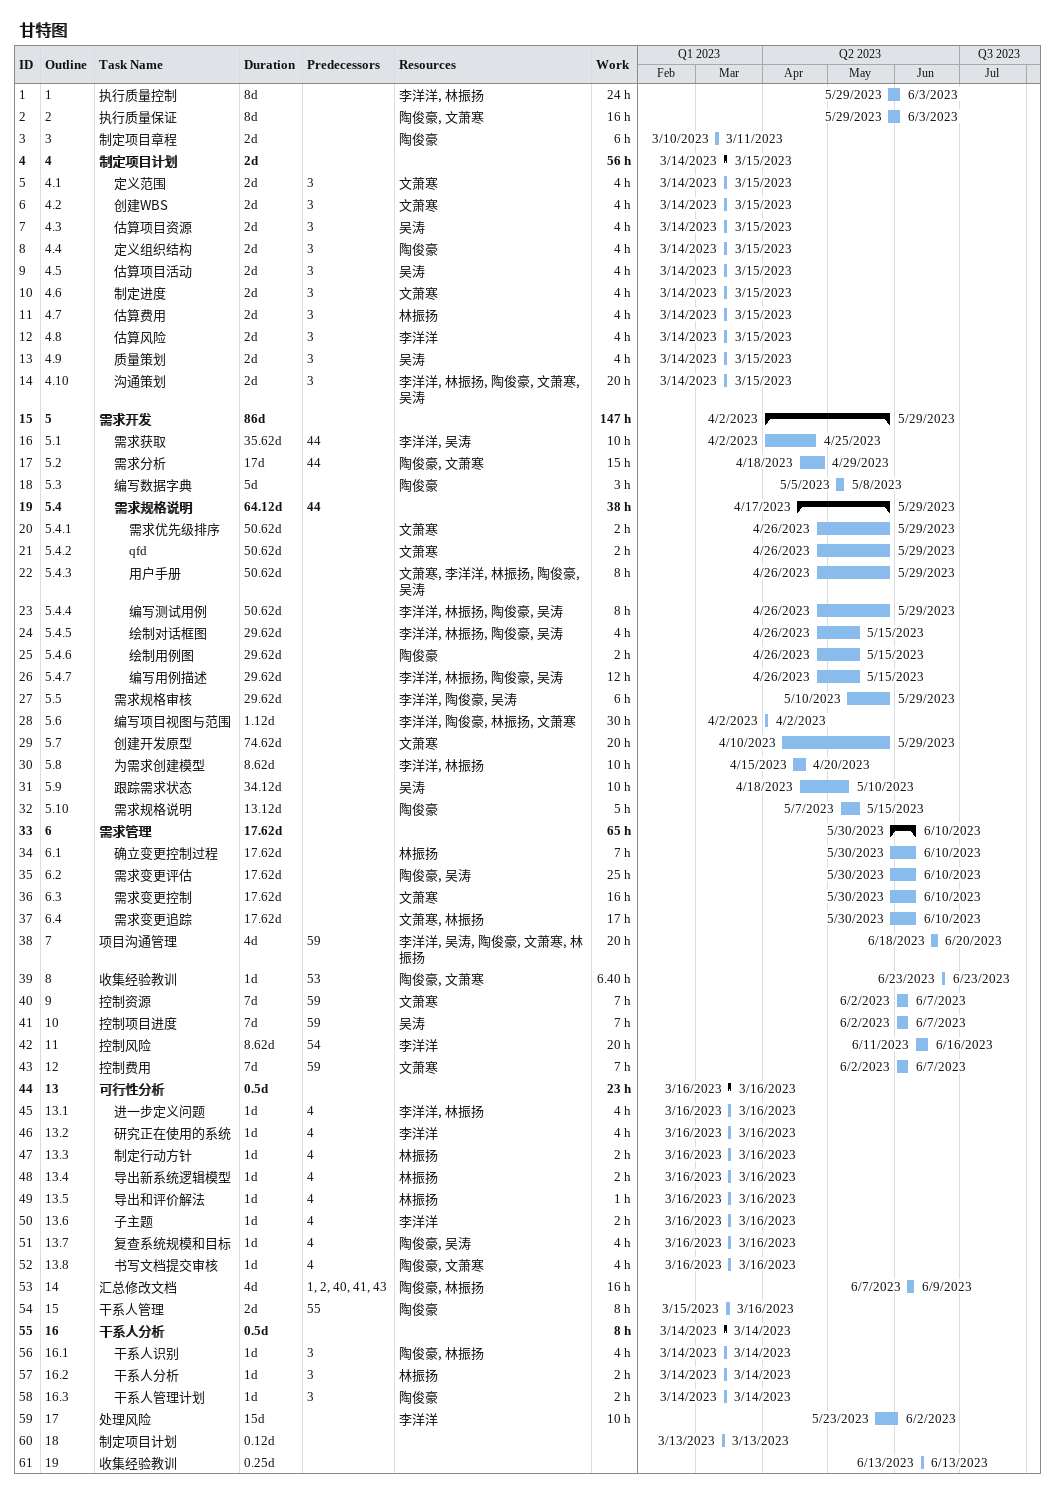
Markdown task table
甘特图

| ID | WBS | Task | Duration | Start | Finish | Predecessors | Resources | Work (h) |
|---|---|---|---|---|---|---|---|---|
| 1 | 1 | 执行质量控制 | 8d | 2023-05-29 | 2023-06-03 |  | 李洋洋, 林振扬 | 24 |
| 2 | 2 | 执行质量保证 | 8d | 2023-05-29 | 2023-06-03 |  | 陶俊豪, 文萧寒 | 16 |
| 3 | 3 | 制定项目章程 | 2d | 2023-03-10 | 2023-03-11 |  | 陶俊豪 | 6 |
| 4 | 4 | **制定项目计划** | 2d | 2023-03-14 | 2023-03-15 |  |  | 56 |
| 5 | 4.1 | 定义范围 | 2d | 2023-03-14 | 2023-03-15 | 3 | 文萧寒 | 4 |
| 6 | 4.2 | 创建WBS | 2d | 2023-03-14 | 2023-03-15 | 3 | 文萧寒 | 4 |
| 7 | 4.3 | 估算项目资源 | 2d | 2023-03-14 | 2023-03-15 | 3 | 吴涛 | 4 |
| 8 | 4.4 | 定义组织结构 | 2d | 2023-03-14 | 2023-03-15 | 3 | 陶俊豪 | 4 |
| 9 | 4.5 | 估算项目活动 | 2d | 2023-03-14 | 2023-03-15 | 3 | 吴涛 | 4 |
| 10 | 4.6 | 制定进度 | 2d | 2023-03-14 | 2023-03-15 | 3 | 文萧寒 | 4 |
| 11 | 4.7 | 估算费用 | 2d | 2023-03-14 | 2023-03-15 | 3 | 林振扬 | 4 |
| 12 | 4.8 | 估算风险 | 2d | 2023-03-14 | 2023-03-15 | 3 | 李洋洋 | 4 |
| 13 | 4.9 | 质量策划 | 2d | 2023-03-14 | 2023-03-15 | 3 | 吴涛 | 4 |
| 14 | 4.10 | 沟通策划 | 2d | 2023-03-14 | 2023-03-15 | 3 | 李洋洋, 林振扬, 陶俊豪, 文萧寒, 吴涛 | 20 |
| 15 | 5 | **需求开发** | 86d | 2023-04-02 | 2023-05-29 |  |  | 147 |
| 16 | 5.1 | 需求获取 | 35.62d | 2023-04-02 | 2023-04-25 | 44 | 李洋洋, 吴涛 | 10 |
| 17 | 5.2 | 需求分析 | 17d | 2023-04-18 | 2023-04-29 | 44 | 陶俊豪, 文萧寒 | 15 |
| 18 | 5.3 | 编写数据字典 | 5d | 2023-05-05 | 2023-05-08 |  | 陶俊豪 | 3 |
| 19 | 5.4 | **需求规格说明** | 64.12d | 2023-04-17 | 2023-05-29 | 44 |  | 38 |
| 20 | 5.4.1 | 需求优先级排序 | 50.62d | 2023-04-26 | 2023-05-29 |  | 文萧寒 | 2 |
| 21 | 5.4.2 | qfd | 50.62d | 2023-04-26 | 2023-05-29 |  | 文萧寒 | 2 |
| 22 | 5.4.3 | 用户手册 | 50.62d | 2023-04-26 | 2023-05-29 |  | 文萧寒, 李洋洋, 林振扬, 陶俊豪, 吴涛 | 8 |
| 23 | 5.4.4 | 编写测试用例 | 50.62d | 2023-04-26 | 2023-05-29 |  | 李洋洋, 林振扬, 陶俊豪, 吴涛 | 8 |
| 24 | 5.4.5 | 绘制对话框图 | 29.62d | 2023-04-26 | 2023-05-15 |  | 李洋洋, 林振扬, 陶俊豪, 吴涛 | 4 |
| 25 | 5.4.6 | 绘制用例图 | 29.62d | 2023-04-26 | 2023-05-15 |  | 陶俊豪 | 2 |
| 26 | 5.4.7 | 编写用例描述 | 29.62d | 2023-04-26 | 2023-05-15 |  | 李洋洋, 林振扬, 陶俊豪, 吴涛 | 12 |
| 27 | 5.5 | 需求规格审核 | 29.62d | 2023-05-10 | 2023-05-29 |  | 李洋洋, 陶俊豪, 吴涛 | 6 |
| 28 | 5.6 | 编写项目视图与范围 | 1.12d | 2023-04-02 | 2023-04-02 |  | 李洋洋, 陶俊豪, 林振扬, 文萧寒 | 30 |
| 29 | 5.7 | 创建开发原型 | 74.62d | 2023-04-10 | 2023-05-29 |  | 文萧寒 | 20 |
| 30 | 5.8 | 为需求创建模型 | 8.62d | 2023-04-15 | 2023-04-20 |  | 李洋洋, 林振扬 | 10 |
| 31 | 5.9 | 跟踪需求状态 | 34.12d | 2023-04-18 | 2023-05-10 |  | 吴涛 | 10 |
| 32 | 5.10 | 需求规格说明 | 13.12d | 2023-05-07 | 2023-05-15 |  | 陶俊豪 | 5 |
| 33 | 6 | **需求管理** | 17.62d | 2023-05-30 | 2023-06-10 |  |  | 65 |
| 34 | 6.1 | 确立变更控制过程 | 17.62d | 2023-05-30 | 2023-06-10 |  | 林振扬 | 7 |
| 35 | 6.2 | 需求变更评估 | 17.62d | 2023-05-30 | 2023-06-10 |  | 陶俊豪, 吴涛 | 25 |
| 36 | 6.3 | 需求变更控制 | 17.62d | 2023-05-30 | 2023-06-10 |  | 文萧寒 | 16 |
| 37 | 6.4 | 需求变更追踪 | 17.62d | 2023-05-30 | 2023-06-10 |  | 文萧寒, 林振扬 | 17 |
| 38 | 7 | 项目沟通管理 | 4d | 2023-06-18 | 2023-06-20 | 59 | 李洋洋, 吴涛, 陶俊豪, 文萧寒, 林振扬 | 20 |
| 39 | 8 | 收集经验教训 | 1d | 2023-06-23 | 2023-06-23 | 53 | 陶俊豪, 文萧寒 | 6.40 |
| 40 | 9 | 控制资源 | 7d | 2023-06-02 | 2023-06-07 | 59 | 文萧寒 | 7 |
| 41 | 10 | 控制项目进度 | 7d | 2023-06-02 | 2023-06-07 | 59 | 吴涛 | 7 |
| 42 | 11 | 控制风险 | 8.62d | 2023-06-11 | 2023-06-16 | 54 | 李洋洋 | 20 |
| 43 | 12 | 控制费用 | 7d | 2023-06-02 | 2023-06-07 | 59 | 文萧寒 | 7 |
| 44 | 13 | **可行性分析** | 0.5d | 2023-03-16 | 2023-03-16 |  |  | 23 |
| 45 | 13.1 | 进一步定义问题 | 1d | 2023-03-16 | 2023-03-16 | 4 | 李洋洋, 林振扬 | 4 |
| 46 | 13.2 | 研究正在使用的系统 | 1d | 2023-03-16 | 2023-03-16 | 4 | 李洋洋 | 4 |
| 47 | 13.3 | 制定行动方针 | 1d | 2023-03-16 | 2023-03-16 | 4 | 林振扬 | 2 |
| 48 | 13.4 | 导出新系统逻辑模型 | 1d | 2023-03-16 | 2023-03-16 | 4 | 林振扬 | 2 |
| 49 | 13.5 | 导出和评价解法 | 1d | 2023-03-16 | 2023-03-16 | 4 | 林振扬 | 1 |
| 50 | 13.6 | 子主题 | 1d | 2023-03-16 | 2023-03-16 | 4 | 李洋洋 | 2 |
| 51 | 13.7 | 复查系统规模和目标 | 1d | 2023-03-16 | 2023-03-16 | 4 | 陶俊豪, 吴涛 | 4 |
| 52 | 13.8 | 书写文档提交审核 | 1d | 2023-03-16 | 2023-03-16 | 4 | 陶俊豪, 文萧寒 | 4 |
| 53 | 14 | 汇总修改文档 | 4d | 2023-06-07 | 2023-06-09 | 1, 2, 40, 41, 43 | 陶俊豪, 林振扬 | 16 |
| 54 | 15 | 干系人管理 | 2d | 2023-03-15 | 2023-03-16 | 55 | 陶俊豪 | 8 |
| 55 | 16 | **干系人分析** | 0.5d | 2023-03-14 | 2023-03-14 |  |  | 8 |
| 56 | 16.1 | 干系人识别 | 1d | 2023-03-14 | 2023-03-14 | 3 | 陶俊豪, 林振扬 | 4 |
| 57 | 16.2 | 干系人分析 | 1d | 2023-03-14 | 2023-03-14 | 3 | 林振扬 | 2 |
| 58 | 16.3 | 干系人管理计划 | 1d | 2023-03-14 | 2023-03-14 | 3 | 陶俊豪 | 2 |
| 59 | 17 | 处理风险 | 15d | 2023-05-23 | 2023-06-02 |  | 李洋洋 | 10 |
| 60 | 18 | 制定项目计划 | 0.12d | 2023-03-13 | 2023-03-13 |  |  |  |
| 61 | 19 | 收集经验教训 | 0.25d | 2023-06-13 | 2023-06-13 |  |  |  |
